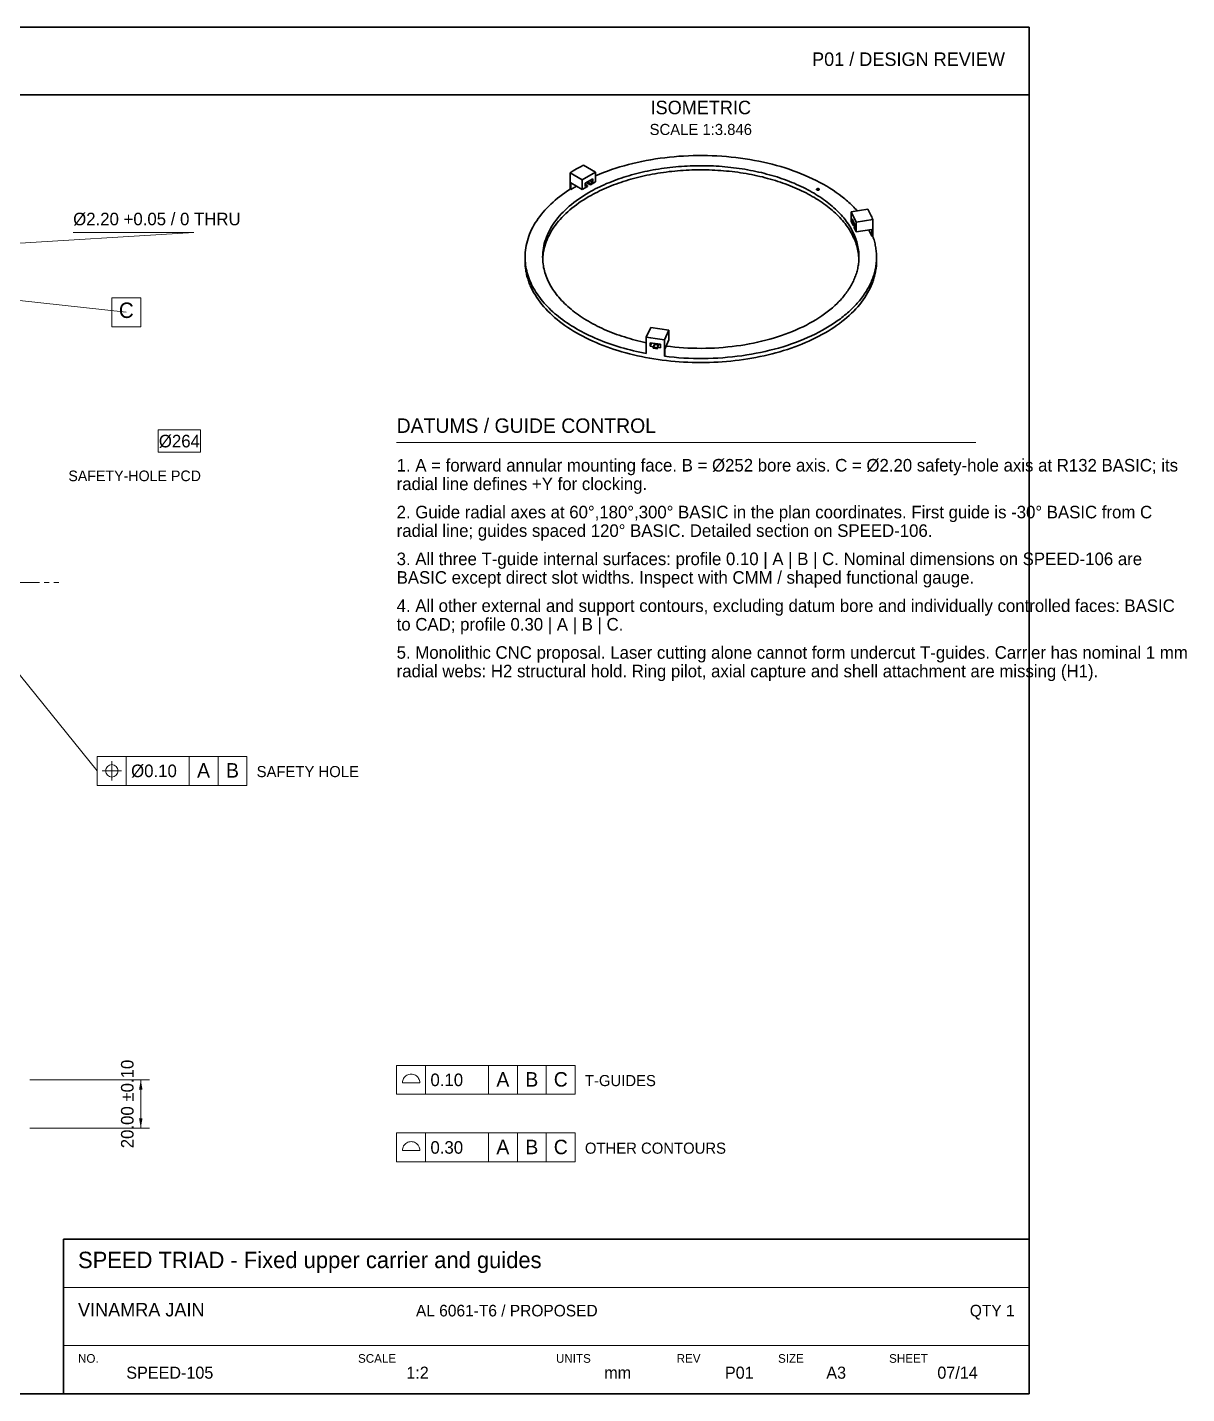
# Model space of a CAD drawing. Header units: millimetres. Extents: x 7 to 446, y 7 to 290.
# Drawn here: x 205.5 to 445.6, y 7 to 290 of the extents above; entities that cross this region are included whole.
import ezdxf
from ezdxf.enums import TextEntityAlignment as Align

# ---------------------------------------------------------------- set-up
doc = ezdxf.new("R2010")
doc.units = ezdxf.units.MM
doc.linetypes.add('CENTER_STD', pattern=[9, 6, -1, 1, -1])
for name, color, linetype, lineweight in [('BORDER', 7, 'Continuous', 30), ('CENTER', 7, 'CENTER_STD', 13), ('DIM', 7, 'Continuous', 15), ('GDT', 7, 'Continuous', 20), ('NOTES', 7, 'Continuous', 18), ('VISIBLE', 7, 'Continuous', 30)]:
    doc.layers.add(name, color=color, linetype=linetype, lineweight=lineweight)

msp = doc.modelspace()

# ---------------------------------------------------------------- linework, layer by layer
at = {"layer": 'BORDER'}
msp.add_line((7, 276), (413, 276), dxfattribs=at)
for points in [[(7, 7), (413, 7), (413, 290), (7, 290)], [(213, 7), (413, 7), (413, 39), (213, 39)]]:
    msp.add_lwpolyline(points, close=True, dxfattribs=at)
at = {"layer": 'CENTER'}
msp.add_line((58, 175), (212, 175), dxfattribs=at)
at = {"layer": 'DIM'}
for p, q in [((240, 247.5), (135, 241)), ((215, 247.5), (240, 247.5)), ((282, 204), (402, 204)), ((206, 72), (230.8, 72)), ((229, 62), (229, 72)), ((206, 62), (230.8, 62)), ((213, 29), (413, 29)), ((213, 17), (413, 17))]:
    msp.add_line(p, q, dxfattribs=at)
msp.add_lwpolyline([(232.62, 202), (241.38, 202), (241.38, 206.6), (232.62, 206.6)], close=True, dxfattribs=at)
for points in [[(229, 72), (229.35, 70), (228.65, 70)], [(229, 62), (228.65, 64), (229.35, 64)]]:
    msp.add_solid(points, dxfattribs=at)
at = {"layer": 'GDT'}
for p, q in [((220, 136), (135, 241)), ((136.99, 240.78), (226, 231)), ((226, 133), (226, 139)), ((239, 133), (239, 139)), ((245, 133), (245, 139)), ((221, 136), (225, 136)), ((223, 134), (223, 138)), ((288, 69), (288, 75)), ((301, 69), (301, 75)), ((307, 69), (307, 75)), ((313, 69), (313, 75)), ((283.2, 71.4), (286.8, 71.4)), ((288, 55), (288, 61)), ((301, 55), (301, 61)), ((307, 55), (307, 61)), ((313, 55), (313, 61)), ((283.2, 57.4), (286.8, 57.4))]:
    msp.add_line(p, q, dxfattribs=at)
for points in [[(223, 228), (229, 228), (229, 234), (223, 234)], [(220, 133), (251, 133), (251, 139), (220, 139)], [(282, 69), (319, 69), (319, 75), (282, 75)], [(282, 55), (319, 55), (319, 61), (282, 61)]]:
    msp.add_lwpolyline(points, close=True, dxfattribs=at)
for points in [[(286.8, 71.4), (286.78, 71.63), (286.74, 71.87), (286.66, 72.09), (286.56, 72.3), (286.43, 72.5), (286.27, 72.67), (286.1, 72.83), (285.9, 72.96), (285.69, 73.06), (285.47, 73.14), (285.23, 73.18), (285, 73.2), (284.77, 73.18), (284.53, 73.14), (284.31, 73.06), (284.1, 72.96), (283.9, 72.83), (283.73, 72.67), (283.57, 72.5), (283.44, 72.3), (283.34, 72.09), (283.26, 71.87), (283.22, 71.63), (283.2, 71.4)], [(286.8, 57.4), (286.78, 57.63), (286.74, 57.87), (286.66, 58.09), (286.56, 58.3), (286.43, 58.5), (286.27, 58.67), (286.1, 58.83), (285.9, 58.96), (285.69, 59.06), (285.47, 59.14), (285.23, 59.18), (285, 59.2), (284.77, 59.18), (284.53, 59.14), (284.31, 59.06), (284.1, 58.96), (283.9, 58.83), (283.73, 58.67), (283.57, 58.5), (283.44, 58.3), (283.34, 58.09), (283.26, 57.87), (283.22, 57.63), (283.2, 57.4)]]:
    msp.add_lwpolyline(points, dxfattribs=at)
msp.add_circle((223, 136), 1.3, dxfattribs=at)
at = {"layer": 'VISIBLE'}
for points in [[(377.4, 252), (377.17, 252.25), (376.94, 252.5), (376.7, 252.75), (376.45, 253), (376.2, 253.25), (375.94, 253.49), (375.68, 253.73), (375.41, 253.97), (375.14, 254.21), (374.86, 254.45), (374.28, 254.91), (373.68, 255.36), (373.06, 255.81), (372.42, 256.25), (371.76, 256.67), (371.08, 257.09), (370.38, 257.49), (369.66, 257.88), (368.93, 258.26), (368.17, 258.63), (367.4, 258.99), (366.61, 259.34), (365.81, 259.67), (364.99, 259.99), (364.16, 260.3), (363.31, 260.59), (362.45, 260.87), (361.57, 261.14), (360.68, 261.39), (359.79, 261.63), (358.88, 261.85), (357.96, 262.06), (357.03, 262.26), (356.09, 262.44), (355.14, 262.61), (354.19, 262.76), (353.23, 262.9), (352.26, 263.02), (351.29, 263.12), (350.31, 263.22), (349.33, 263.29), (348.35, 263.35), (347.36, 263.4), (346.38, 263.43), (345.39, 263.44), (344.4, 263.44), (343.41, 263.42), (342.42, 263.39), (341.44, 263.34), (340.45, 263.28), (339.47, 263.2), (338.5, 263.1), (337.53, 262.99), (336.56, 262.87), (335.6, 262.73), (334.65, 262.57), (333.7, 262.4), (332.77, 262.22), (331.84, 262.02), (330.92, 261.81), (330.02, 261.58), (329.12, 261.34), (328.24, 261.08), (327.37, 260.81), (326.51, 260.53), (325.66, 260.23), (324.83, 259.92), (324.01, 259.6), (323.21, 259.26)], [(319.26, 260.68), (318.58, 260.28), (317.92, 259.86)], [(320.68, 261.46), (319.96, 261.07), (319.26, 260.68)], [(323.21, 259.99), (320.68, 261.46)], [(321.84, 255.8), (322.27, 256.04), (322.7, 256.28), (323.15, 256.52), (323.6, 256.75), (324.06, 256.97), (324.53, 257.19), (325, 257.41), (325.48, 257.62), (325.97, 257.82), (326.47, 258.02), (326.97, 258.22), (327.47, 258.4), (327.99, 258.59), (328.5, 258.77), (329.03, 258.94), (329.56, 259.11), (330.09, 259.27), (330.63, 259.42), (331.18, 259.57), (331.72, 259.72), (332.28, 259.85), (332.84, 259.99), (333.4, 260.11), (333.96, 260.23), (334.53, 260.35), (335.11, 260.46), (335.68, 260.56), (336.26, 260.65), (336.85, 260.74), (337.43, 260.83), (338.02, 260.9), (338.61, 260.98), (339.2, 261.04), (339.8, 261.1), (340.39, 261.15), (340.99, 261.2), (341.59, 261.24), (342.19, 261.27), (342.79, 261.3), (343.39, 261.32), (344, 261.33), (344.6, 261.34), (345.2, 261.34), (345.8, 261.33), (346.41, 261.32), (347.01, 261.3), (347.61, 261.28), (348.21, 261.25), (348.81, 261.21), (349.41, 261.17), (350.01, 261.12), (350.6, 261.06), (351.19, 261), (351.78, 260.93), (352.37, 260.85), (352.96, 260.77), (353.54, 260.68), (354.12, 260.59), (354.7, 260.49), (355.28, 260.38), (355.85, 260.27), (356.41, 260.15), (356.98, 260.03), (357.54, 259.9), (358.09, 259.76), (358.64, 259.62), (359.19, 259.47), (359.73, 259.32), (360.27, 259.16), (360.8, 259), (361.32, 258.82), (361.84, 258.65), (362.36, 258.47), (362.86, 258.28), (363.37, 258.09), (363.86, 257.89), (364.35, 257.69), (364.84, 257.48), (365.31, 257.26), (365.78, 257.05), (366.25, 256.82), (366.7, 256.59), (367.15, 256.36), (367.59, 256.12), (368.02, 255.88), (368.45, 255.63), (368.86, 255.38), (369.27, 255.13), (369.67, 254.87), (370.07, 254.6), (370.45, 254.33), (370.83, 254.06), (371.19, 253.79), (371.55, 253.5), (371.9, 253.22), (372.24, 252.93), (372.57, 252.64), (372.89, 252.35), (373.2, 252.05), (373.5, 251.75), (373.8, 251.44), (374.08, 251.14), (374.35, 250.83), (374.61, 250.51), (374.87, 250.2), (375.11, 249.88), (375.34, 249.56), (375.56, 249.23), (375.78, 248.91), (375.98, 248.58), (376.17, 248.25), (376.35, 247.92), (376.52, 247.58), (376.68, 247.25), (376.83, 246.91), (376.96, 246.57), (377.09, 246.23), (377.21, 245.89), (377.31, 245.54), (377.41, 245.2), (377.49, 244.86), (377.56, 244.51), (377.62, 244.16), (377.67, 243.82), (377.71, 243.47), (377.74, 243.12), (377.75, 242.77), (377.76, 242.43)], [(377.75, 242), (377.73, 242.35), (377.7, 242.69), (377.66, 243.03), (377.61, 243.38), (377.55, 243.72), (377.48, 244.06), (377.39, 244.4), (377.3, 244.74), (377.19, 245.08), (377.08, 245.42), (376.95, 245.76), (376.81, 246.09), (376.66, 246.43), (376.5, 246.76), (376.34, 247.09), (376.16, 247.42), (375.97, 247.75), (375.77, 248.07), (375.56, 248.4), (375.34, 248.72), (375.11, 249.03), (374.87, 249.35), (374.61, 249.66), (374.35, 249.97), (374.08, 250.28), (373.8, 250.59), (373.52, 250.89), (373.22, 251.19), (372.91, 251.48), (372.59, 251.77), (372.26, 252.06), (371.93, 252.35), (371.58, 252.63), (371.23, 252.91), (370.87, 253.18), (370.5, 253.45), (370.12, 253.72), (369.73, 253.98), (369.34, 254.24), (368.93, 254.49), (368.52, 254.74), (368.1, 254.99), (367.67, 255.23), (367.24, 255.47), (366.8, 255.7), (366.35, 255.92), (365.89, 256.15), (365.43, 256.36), (364.96, 256.58), (364.48, 256.78), (363.99, 256.99), (363.5, 257.18), (363.01, 257.38), (362.51, 257.56), (362, 257.74), (361.49, 257.92), (360.97, 258.09), (360.44, 258.26), (359.91, 258.42), (359.38, 258.57), (358.84, 258.72), (358.3, 258.86), (357.75, 259), (357.2, 259.13), (356.64, 259.26), (356.08, 259.38), (355.52, 259.49), (354.95, 259.6), (354.38, 259.7), (353.8, 259.79), (353.23, 259.88), (352.65, 259.97), (352.07, 260.04), (351.48, 260.12), (350.89, 260.18), (350.31, 260.24), (349.72, 260.29), (349.12, 260.34), (348.53, 260.38), (347.94, 260.41), (347.34, 260.44), (346.74, 260.46), (346.15, 260.48), (345.55, 260.49), (344.95, 260.49), (344.36, 260.49), (343.76, 260.48), (343.16, 260.46), (342.57, 260.44), (341.97, 260.41), (341.38, 260.37), (340.78, 260.33), (340.19, 260.29), (339.6, 260.23), (339.01, 260.17), (338.43, 260.11), (337.84, 260.03), (337.26, 259.95), (336.68, 259.87), (336.11, 259.78), (335.53, 259.68), (334.96, 259.58), (334.4, 259.47), (333.83, 259.36), (333.27, 259.24), (332.72, 259.11), (332.17, 258.98), (331.62, 258.84), (331.08, 258.7), (330.54, 258.55), (330, 258.39), (329.48, 258.23), (328.95, 258.07), (328.43, 257.89), (327.92, 257.72), (327.42, 257.53), (326.91, 257.35), (326.42, 257.15), (325.93, 256.96), (325.45, 256.75), (324.97, 256.54), (324.5, 256.33), (324.04, 256.11), (323.58, 255.89), (323.14, 255.66), (322.7, 255.43), (322.26, 255.19), (321.84, 254.95)], [(317.92, 259.86), (317.92, 256.47)], [(317.92, 259.86), (320.46, 258.4)], [(318.07, 257.76), (318.07, 256.38)], [(320.46, 256.38), (318.07, 257.76)], [(320.46, 258.4), (323.21, 259.99)], [(320.46, 258.4), (320.46, 256.38)], [(321.06, 257.73), (322.61, 258.62)], [(321.06, 257.01), (321.06, 257.73)], [(321.52, 257.27), (321.06, 257.54)], [(322.15, 257.36), (321.28, 257.86)], [(321.52, 258), (322.15, 257.64)], [(321.98, 258.26), (322.61, 257.9)], [(323.21, 257.98), (322.15, 257.36)], [(322.61, 257.9), (322.15, 257.64)], [(322.15, 257.64), (322.15, 257.36)], [(322.61, 258.62), (322.61, 257.9)], [(323.21, 259.99), (323.21, 257.98)], [(317.92, 256.47), (317.37, 256.11), (316.84, 255.74), (316.32, 255.36), (315.81, 254.98), (315.32, 254.59), (314.85, 254.2), (314.39, 253.8), (313.95, 253.39), (313.52, 252.98), (313.11, 252.56), (312.72, 252.13), (312.34, 251.71), (311.98, 251.27), (311.64, 250.83), (311.32, 250.39), (311.01, 249.94), (310.72, 249.49), (310.45, 249.04), (310.2, 248.58), (309.96, 248.12), (309.75, 247.66), (309.55, 247.19), (309.37, 246.72), (309.21, 246.25), (309.07, 245.78), (308.94, 245.3), (308.84, 244.82), (308.75, 244.34), (308.69, 243.87), (308.64, 243.39), (308.61, 242.91), (308.6, 242.43)], [(312.24, 242.43), (312.25, 242.89), (312.28, 243.35), (312.33, 243.82), (312.4, 244.28), (312.49, 244.74), (312.59, 245.2), (312.72, 245.66), (312.87, 246.12), (313.04, 246.57), (313.22, 247.02), (313.43, 247.47), (313.65, 247.92), (313.89, 248.36), (314.16, 248.8), (314.44, 249.23), (314.73, 249.66), (315.05, 250.09), (315.39, 250.51), (315.74, 250.93), (316.11, 251.34), (316.5, 251.75), (316.9, 252.15), (317.32, 252.54), (317.76, 252.93), (318.22, 253.32), (318.69, 253.69), (319.17, 254.06), (319.68, 254.42), (320.19, 254.78), (320.73, 255.13), (321.27, 255.47), (321.84, 255.8)], [(321.84, 254.95), (321.29, 254.63), (320.76, 254.3), (320.24, 253.96), (319.73, 253.62), (319.24, 253.26), (318.77, 252.91), (318.31, 252.54), (317.86, 252.17), (317.43, 251.8), (317.02, 251.41), (316.62, 251.03), (316.24, 250.63), (315.87, 250.23), (315.52, 249.83), (315.19, 249.42), (314.88, 249.01), (314.58, 248.59), (314.3, 248.17), (314.03, 247.75), (313.79, 247.32), (313.56, 246.89), (313.35, 246.45), (313.16, 246.02), (312.98, 245.58), (312.83, 245.14), (312.69, 244.69), (312.57, 244.25), (312.47, 243.8), (312.38, 243.35), (312.32, 242.9), (312.28, 242.45), (312.25, 242)], [(318.07, 256.38), (317.92, 256.47)], [(319.26, 257.07), (318.07, 256.38)], [(321.52, 257), (320.46, 256.38)], [(321.52, 257.27), (321.06, 257.01)], [(321.52, 257), (321.52, 257.27)], [(368.98, 256.44), (368.99, 256.47), (369, 256.5), (369.03, 256.53), (369.07, 256.55)], [(369.55, 256.44), (369.55, 256.4), (369.53, 256.37), (369.51, 256.34), (369.47, 256.32), (369.43, 256.3), (369.38, 256.28), (369.32, 256.27), (369.27, 256.27), (369.21, 256.27), (369.16, 256.28), (369.11, 256.3), (369.07, 256.32), (369.03, 256.34), (369, 256.37), (368.99, 256.4), (368.98, 256.44)], [(369.07, 256.55), (369.13, 256.58), (369.21, 256.6), (369.3, 256.6), (369.38, 256.59), (369.45, 256.56), (369.51, 256.53), (369.53, 256.51), (369.54, 256.48), (369.55, 256.46), (369.55, 256.44)], [(379.6, 252.34), (376.14, 251.8)], [(380.61, 250.17), (380.51, 250.44), (380.4, 250.72), (380.28, 250.99), (380.16, 251.26), (380.03, 251.53), (379.89, 251.8), (379.75, 252.07), (379.6, 252.34)], [(376.14, 251.8), (377.15, 249.63)], [(376.14, 251.8), (376.14, 249.79)], [(376.53, 248.95), (376.14, 249.79)], [(376.36, 249.59), (376.36, 250.31)], [(376.36, 250.31), (376.93, 249.09)], [(376.36, 249.59), (376.67, 249.63)], [(376.53, 249.22), (376.36, 249.59)], [(376.53, 249.22), (376.84, 249.27)], [(376.53, 248.95), (376.53, 249.22)], [(376.93, 249.09), (376.93, 248.37)], [(377.15, 249.63), (380.61, 250.17)], [(377.15, 249.63), (377.15, 247.61)], [(380.61, 246.77), (380.61, 250.17)], [(376.93, 249.01), (376.53, 248.95)], [(376.93, 248.76), (376.76, 248.73)], [(376.76, 248.73), (376.76, 248.45)], [(376.93, 248.37), (376.76, 248.73)], [(377.15, 247.61), (376.76, 248.45)], [(380.41, 248.12), (377.15, 247.61)], [(380.41, 246.74), (379.82, 248.03)], [(380.41, 248.12), (380.41, 246.74)], [(380.61, 246.77), (380.41, 246.74)], [(381.4, 242.43), (381.4, 242.7), (381.39, 242.97), (381.37, 243.25), (381.35, 243.52), (381.32, 243.79), (381.29, 244.06), (381.25, 244.34), (381.2, 244.61), (381.15, 244.88), (381.09, 245.15), (381.03, 245.42), (380.96, 245.69), (380.88, 245.96), (380.8, 246.23), (380.71, 246.5), (380.61, 246.77)], [(308.6, 242.43), (308.61, 242.01), (308.63, 241.6), (308.66, 241.19), (308.71, 240.78), (308.77, 240.37), (308.85, 239.96), (308.94, 239.55), (309.05, 239.14), (309.17, 238.73), (309.3, 238.33), (309.44, 237.93), (309.6, 237.52), (309.78, 237.12), (309.96, 236.73), (310.16, 236.33), (310.38, 235.94), (310.61, 235.55), (310.85, 235.16), (311.1, 234.77), (311.37, 234.39), (311.64, 234.01), (311.94, 233.63), (312.24, 233.26), (312.56, 232.89), (312.89, 232.53), (313.23, 232.17), (313.59, 231.81), (313.95, 231.45), (314.33, 231.1), (314.72, 230.76), (315.12, 230.42), (315.54, 230.08), (315.96, 229.75), (316.4, 229.43), (316.85, 229.1), (317.3, 228.79), (317.77, 228.48), (318.25, 228.17), (318.74, 227.87), (319.24, 227.58), (319.75, 227.29), (320.27, 227), (320.8, 226.73), (321.34, 226.46), (321.88, 226.19), (322.44, 225.93), (323, 225.68), (323.58, 225.43), (324.16, 225.2), (324.75, 224.96), (325.35, 224.74), (325.95, 224.52), (326.56, 224.31), (327.18, 224.1), (327.81, 223.9), (328.44, 223.71), (329.08, 223.53), (329.72, 223.35), (330.37, 223.18), (331.03, 223.02), (331.69, 222.86), (332.36, 222.72), (333.03, 222.58), (333.71, 222.45)], [(308.6, 241.58), (308.6, 242.43)], [(381.4, 241.58), (381.4, 241.32), (381.39, 241.06), (381.38, 240.8), (381.36, 240.54), (381.33, 240.29), (381.3, 240.03), (381.27, 239.77), (381.22, 239.52), (381.18, 239.26), (381.13, 239), (381.07, 238.75), (381.01, 238.49), (380.94, 238.24), (380.86, 237.98), (380.79, 237.73), (380.7, 237.48), (380.61, 237.22), (380.52, 236.97), (380.42, 236.72), (380.31, 236.47), (380.08, 235.97), (379.83, 235.48), (379.56, 234.98), (379.27, 234.5), (378.96, 234.01), (378.63, 233.53), (378.28, 233.06), (377.91, 232.59), (377.51, 232.13), (377.1, 231.67), (376.67, 231.22), (376.22, 230.77), (375.75, 230.33), (375.27, 229.9), (374.76, 229.48), (374.24, 229.06), (373.7, 228.65), (373.14, 228.24), (372.56, 227.85), (371.97, 227.46), (371.36, 227.08), (370.74, 226.72), (370.1, 226.36), (369.44, 226), (368.78, 225.66), (368.09, 225.33), (367.39, 225.01), (366.68, 224.7), (365.96, 224.39), (365.22, 224.1), (364.47, 223.82), (363.71, 223.55), (362.94, 223.29), (362.16, 223.04), (361.37, 222.8), (360.56, 222.58), (359.75, 222.36), (358.93, 222.16), (358.1, 221.97), (357.26, 221.79), (356.42, 221.62), (355.57, 221.47), (354.71, 221.32), (353.84, 221.19), (352.98, 221.07), (352.1, 220.96), (351.22, 220.87), (350.34, 220.79), (349.46, 220.72), (348.57, 220.66), (347.68, 220.62), (346.79, 220.59), (345.89, 220.57), (345, 220.56), (344.11, 220.57), (343.21, 220.59), (342.32, 220.62), (341.43, 220.66), (340.54, 220.72), (339.66, 220.79), (338.78, 220.87), (337.9, 220.96), (337.02, 221.07), (336.16, 221.19), (335.29, 221.32), (334.43, 221.47), (333.58, 221.62), (332.74, 221.79), (331.9, 221.97), (331.07, 222.16), (330.25, 222.36), (329.44, 222.58), (328.63, 222.8), (327.84, 223.04), (327.06, 223.29), (326.29, 223.55), (325.53, 223.82), (324.78, 224.1), (324.04, 224.39), (323.32, 224.7), (322.61, 225.01), (321.91, 225.33), (321.22, 225.66), (320.56, 226), (319.9, 226.36), (319.26, 226.72), (318.64, 227.08), (318.03, 227.46), (317.44, 227.85), (316.86, 228.24), (316.3, 228.65), (315.76, 229.06), (315.24, 229.48), (314.73, 229.9), (314.25, 230.33), (313.78, 230.77), (313.33, 231.22), (312.9, 231.67), (312.49, 232.13), (312.09, 232.59), (311.72, 233.06), (311.37, 233.53), (311.04, 234.01), (310.73, 234.5), (310.44, 234.98), (310.17, 235.48), (309.92, 235.97), (309.69, 236.47), (309.58, 236.72), (309.48, 236.97), (309.39, 237.22), (309.3, 237.48), (309.21, 237.73), (309.14, 237.98), (309.06, 238.24), (308.99, 238.49), (308.93, 238.75), (308.87, 239), (308.82, 239.26), (308.78, 239.52), (308.73, 239.77), (308.7, 240.03), (308.67, 240.29), (308.64, 240.54), (308.62, 240.8), (308.61, 241.06), (308.6, 241.32), (308.6, 241.58)], [(333.71, 224.67), (333.13, 224.8), (332.55, 224.93), (331.97, 225.07), (331.4, 225.22), (330.84, 225.37), (330.28, 225.53), (329.72, 225.69), (329.17, 225.87), (328.63, 226.04), (328.09, 226.23), (327.56, 226.41), (327.04, 226.61), (326.52, 226.81), (326, 227.02), (325.5, 227.23), (325, 227.44), (324.51, 227.67), (324.03, 227.89), (323.55, 228.13), (323.09, 228.37), (322.63, 228.61), (322.17, 228.86), (321.73, 229.11), (321.3, 229.37), (320.87, 229.63), (320.45, 229.9), (320.04, 230.17), (319.64, 230.45), (319.25, 230.73), (318.87, 231.02), (318.5, 231.3), (318.14, 231.6), (317.79, 231.9), (317.44, 232.2), (317.11, 232.5), (316.79, 232.81), (316.48, 233.12), (316.18, 233.44), (315.88, 233.76), (315.6, 234.08), (315.33, 234.4), (315.07, 234.73), (314.83, 235.06), (314.59, 235.39), (314.36, 235.73), (314.15, 236.07), (313.94, 236.41), (313.75, 236.75), (313.57, 237.09), (313.4, 237.44), (313.24, 237.79), (313.09, 238.14), (312.96, 238.49), (312.83, 238.84), (312.72, 239.2), (312.62, 239.55), (312.53, 239.91), (312.45, 240.27), (312.39, 240.63), (312.34, 240.99), (312.29, 241.35), (312.26, 241.7), (312.25, 242.06), (312.24, 242.43)], [(337.48, 221.86), (338.47, 221.75), (339.47, 221.65), (340.47, 221.57), (341.47, 221.51), (342.48, 221.46), (343.49, 221.43), (344.5, 221.41), (345.52, 221.41), (346.53, 221.43), (347.54, 221.46), (348.55, 221.51), (349.55, 221.57), (350.55, 221.66), (351.55, 221.75), (352.54, 221.87), (353.53, 221.99), (354.51, 222.14), (355.48, 222.3), (356.45, 222.48), (357.4, 222.67), (358.35, 222.87), (359.29, 223.1), (360.21, 223.33), (361.12, 223.58), (362.03, 223.85), (362.91, 224.13), (363.79, 224.42), (364.65, 224.73), (365.49, 225.06), (366.32, 225.39), (367.13, 225.74), (367.92, 226.1), (368.7, 226.48), (369.46, 226.86), (370.2, 227.26), (370.92, 227.67), (371.62, 228.09), (372.3, 228.52), (372.96, 228.97), (373.28, 229.19), (373.6, 229.42), (373.91, 229.65), (374.21, 229.89), (374.51, 230.12), (374.8, 230.36), (375.09, 230.6), (375.37, 230.84), (375.65, 231.09), (375.92, 231.33), (376.18, 231.58), (376.44, 231.83), (376.69, 232.09), (376.94, 232.34), (377.18, 232.6), (377.41, 232.86), (377.64, 233.12), (377.86, 233.38), (378.07, 233.65), (378.28, 233.91), (378.48, 234.18), (378.68, 234.45), (378.87, 234.72), (379.05, 235), (379.22, 235.27), (379.39, 235.54), (379.56, 235.82), (379.71, 236.1), (379.86, 236.38), (380, 236.66), (380.14, 236.94), (380.27, 237.22), (380.39, 237.51), (380.5, 237.79), (380.61, 238.08), (380.71, 238.36), (380.81, 238.65), (380.89, 238.94), (380.98, 239.22), (381.05, 239.51), (381.12, 239.8), (381.18, 240.09), (381.23, 240.38), (381.27, 240.67), (381.31, 240.97), (381.34, 241.26), (381.37, 241.55), (381.39, 241.84), (381.4, 242.13), (381.4, 242.43)], [(377.76, 242.43), (377.76, 242.16), (377.75, 241.9), (377.73, 241.63), (377.71, 241.37), (377.68, 241.1), (377.64, 240.84), (377.6, 240.57), (377.55, 240.31), (377.5, 240.05), (377.44, 239.79), (377.37, 239.52), (377.3, 239.26), (377.22, 239), (377.13, 238.74), (377.04, 238.48), (376.94, 238.22), (376.84, 237.97), (376.73, 237.71), (376.61, 237.45), (376.48, 237.2), (376.35, 236.94), (376.22, 236.69), (376.08, 236.44), (375.93, 236.19), (375.77, 235.94), (375.61, 235.69), (375.45, 235.44), (375.28, 235.2), (375.1, 234.96), (374.91, 234.71), (374.72, 234.47), (374.53, 234.23), (374.33, 233.99), (374.12, 233.76), (373.91, 233.52), (373.69, 233.29), (373.46, 233.06), (373.23, 232.83), (372.76, 232.38), (372.26, 231.93), (371.74, 231.5), (371.2, 231.07), (370.64, 230.65), (370.06, 230.24), (369.46, 229.84), (368.84, 229.45), (368.2, 229.07), (367.54, 228.7), (366.87, 228.34), (366.18, 227.99), (365.47, 227.66), (364.74, 227.33), (364, 227.02), (363.25, 226.72), (362.48, 226.43), (361.7, 226.15), (360.9, 225.89), (360.09, 225.64), (359.27, 225.4), (358.44, 225.18), (357.6, 224.97), (356.75, 224.77), (355.89, 224.59), (355.02, 224.42), (354.14, 224.26), (353.26, 224.12), (352.37, 224), (351.47, 223.88), (350.57, 223.79), (349.66, 223.7), (348.75, 223.64), (347.84, 223.58), (346.93, 223.54), (346.01, 223.52), (345.09, 223.51), (344.18, 223.52), (343.26, 223.54), (342.34, 223.57), (341.43, 223.62), (340.52, 223.69), (339.61, 223.77), (338.71, 223.86), (337.81, 223.97)], [(381.4, 241.58), (381.4, 242.43)], [(334.64, 227.84), (333.71, 225.84)], [(338.4, 227.26), (334.64, 227.84)], [(337.48, 225.26), (338.4, 227.26)], [(338.4, 227.26), (338.4, 225.24)], [(333.71, 225.84), (334.64, 225.68), (335.58, 225.52), (336.52, 225.38), (337.48, 225.26)], [(333.71, 222.45), (333.71, 225.84)], [(336.64, 224.35), (335.58, 224.5), (334.53, 224.68)], [(334.53, 224.68), (334.53, 223.95)], [(334.53, 223.95), (334.84, 224.62)], [(334.53, 223.95), (335.15, 223.85)], [(335.15, 223.85), (335.46, 224.52)], [(335.15, 223.85), (335.15, 223.57)], [(335.22, 223.72), (335.15, 223.57)], [(335.15, 223.57), (336.01, 223.44)], [(335.58, 224.5), (335.22, 223.72)], [(336.01, 223.59), (335.22, 223.72)], [(336.23, 224.2), (335.5, 224.32)], [(336.32, 224.39), (336.01, 223.72)], [(336.01, 223.44), (336.01, 223.72)], [(336.01, 223.72), (336.64, 223.63)], [(336.64, 223.63), (336.64, 224.35)], [(337.48, 225.26), (337.48, 221.86)], [(338.4, 225.24), (337.53, 223.36)], [(337.53, 221.98), (337.48, 221.86)], [(337.53, 223.36), (337.53, 221.98)]]:
    msp.add_lwpolyline(points, dxfattribs=at)

# ---------------------------------------------------------------- texts
at = {"layer": 'GDT'}
for s, height, p in [('C', 3.2, (226, 229.8)), ('A', 3, (242, 134.6)), ('B', 3, (248, 134.6)), ('A', 3, (304, 70.6)), ('B', 3, (310, 70.6)), ('C', 3, (316, 70.6)), ('A', 3, (304, 56.6)), ('B', 3, (310, 56.6)), ('C', 3, (316, 56.6))]:
    msp.add_text(s, height=height, dxfattribs=at).set_placement(p, align=Align.CENTER)
for s, p in [('Ø0.10', (227, 134.7)), ('0.10', (289, 70.7)), ('0.30', (289, 56.7))]:
    msp.add_text(s, height=2.6, dxfattribs=at).set_placement(p)
at = {"layer": 'NOTES'}
for s, height, p in [('P01 / DESIGN REVIEW', 2.8, (408, 282)), ('QTY 1', 2.4, (410, 23))]:
    msp.add_text(s, height=height, dxfattribs=at).set_placement(p, align=Align.RIGHT)
for s, height, p in [('ISOMETRIC', 2.8, (345, 272)), ('SCALE 1:3.846', 2.3, (345, 267.7)), ('Ø264', 2.6, (237, 203))]:
    msp.add_text(s, height=height, dxfattribs=at).set_placement(p, align=Align.CENTER)
for s, height, p in [('Ø2.20 +0.05 / 0 THRU', 2.6, (215, 249)), ('DATUMS / GUIDE CONTROL', 3, (282, 206)), ('SAFETY-HOLE PCD', 2.2, (214, 196)), ('1. A = forward annular mounting face. B = Ø252 bore axis. C = Ø2.20 safety-hole axis at R132 BASIC; its', 2.6, (282, 198)), ('radial line defines +Y for clocking.', 2.6, (282, 194.15)), ('2. Guide radial axes at 60°,180°,300° BASIC in the plan coordinates. First guide is -30° BASIC from C', 2.6, (282, 188.3)), ('radial line; guides spaced 120° BASIC. Detailed section on SPEED-106.', 2.6, (282, 184.46)), ('3. All three T-guide internal surfaces: profile 0.10 | A | B | C. Nominal dimensions on SPEED-106 are', 2.6, (282, 178.61)), ('BASIC except direct slot widths. Inspect with CMM / shaped functional gauge.', 2.6, (282, 174.76)), ('4. All other external and support contours, excluding datum bore and individually controlled faces: BASIC', 2.6, (282, 168.91)), ('to CAD; profile 0.30 | A | B | C.', 2.6, (282, 165.06)), ('5. Monolithic CNC proposal. Laser cutting alone cannot form undercut T-guides. Carrier has nominal 1 mm', 2.6, (282, 159.22)), ('radial webs: H2 structural hold. Ring pilot, axial capture and shell attachment are missing (H1).', 2.6, (282, 155.37)), ('SAFETY HOLE', 2.3, (253, 134.7)), ('T-GUIDES', 2.3, (321, 70.7)), ('OTHER CONTOURS', 2.3, (321, 56.7)), ('SPEED TRIAD - Fixed upper carrier and guides', 3.4, (216, 33)), ('VINAMRA JAIN', 2.8, (216, 23)), ('AL 6061-T6 / PROPOSED', 2.4, (286, 23)), ('NO.', 1.8, (216, 13.4)), ('SCALE', 1.8, (274, 13.4)), ('UNITS', 1.8, (315, 13.4)), ('REV', 1.8, (340, 13.4)), ('SIZE', 1.8, (361, 13.4)), ('SHEET', 1.8, (384, 13.4)), ('SPEED-105', 2.5, (226, 10.1)), ('1:2', 2.5, (284, 10.1)), ('mm', 2.5, (325, 10.1)), ('P01', 2.5, (350, 10.1)), ('A3', 2.5, (371, 10.1)), ('07/14', 2.5, (394, 10.1))]:
    msp.add_text(s, height=height, dxfattribs=at).set_placement(p)
msp.add_text('20.00 ±0.10', height=2.6, rotation=90, dxfattribs=at).set_placement((227.5, 67), align=Align.CENTER)

doc.saveas('drawing.dxf')
